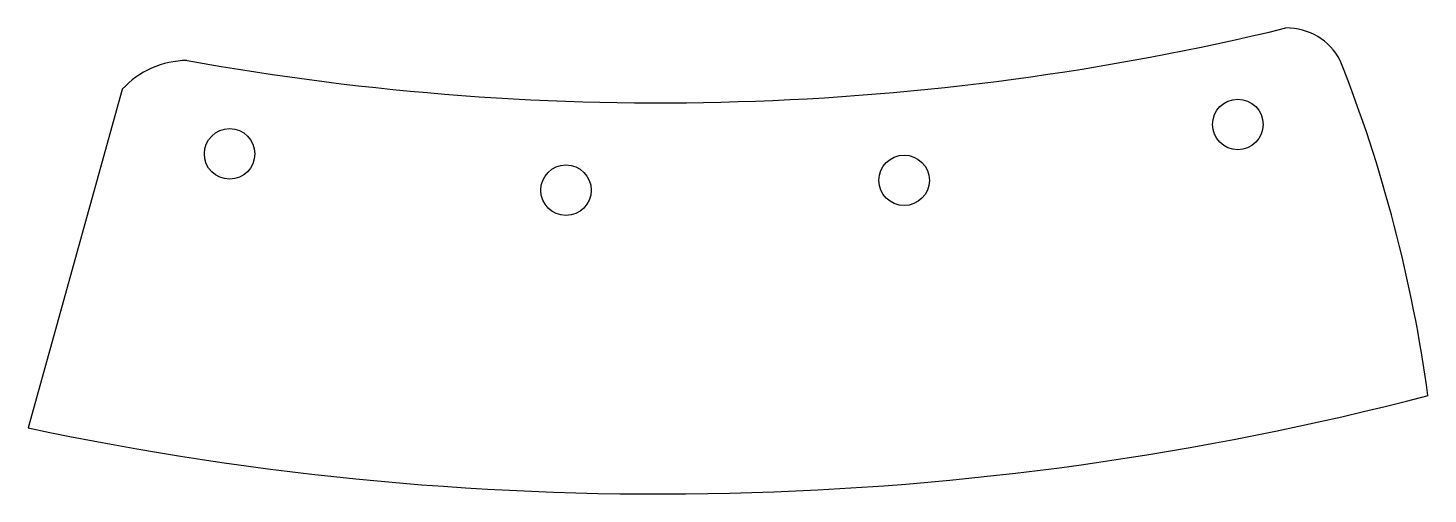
# Model space of a CAD drawing. Header units: millimetres. Extents: x -192 to 362, y -3 to 181.
import ezdxf

# ---------------------------------------------------------------- set-up
doc = ezdxf.new("R2010")
doc.units = ezdxf.units.MM

msp = doc.modelspace()

# ---------------------------------------------------------------- linework, layer by layer
at = {"color": 7, "linetype": 'Continuous', "lineweight": 25}
msp.add_line((-154.7, 156.86), (-192.02, 22.71), dxfattribs=at)
for centre in [(287.14, 142.95), (-112.18, 131.28), (154.98, 120.8), (21.04, 116.89)]:
    msp.add_circle(centre, 10, dxfattribs=at)
for centre, radius, start, end in [((58.13, 1203.87), 1052.35, 259.7544, 283.63487), ((306.43, 157.11), 24.06, 27.6925, 90.5547), ((-128.67, 132.96), 35.34, 90.6213, 137.4377), ((-205.26, -42.03), 572.99, 7.77617, 21.53437), ((58.13, 1203.87), 1207.35, 258.04229, 284.60008)]:
    msp.add_arc(centre, radius, start, end, dxfattribs=at)

doc.saveas('drawing.dxf')
